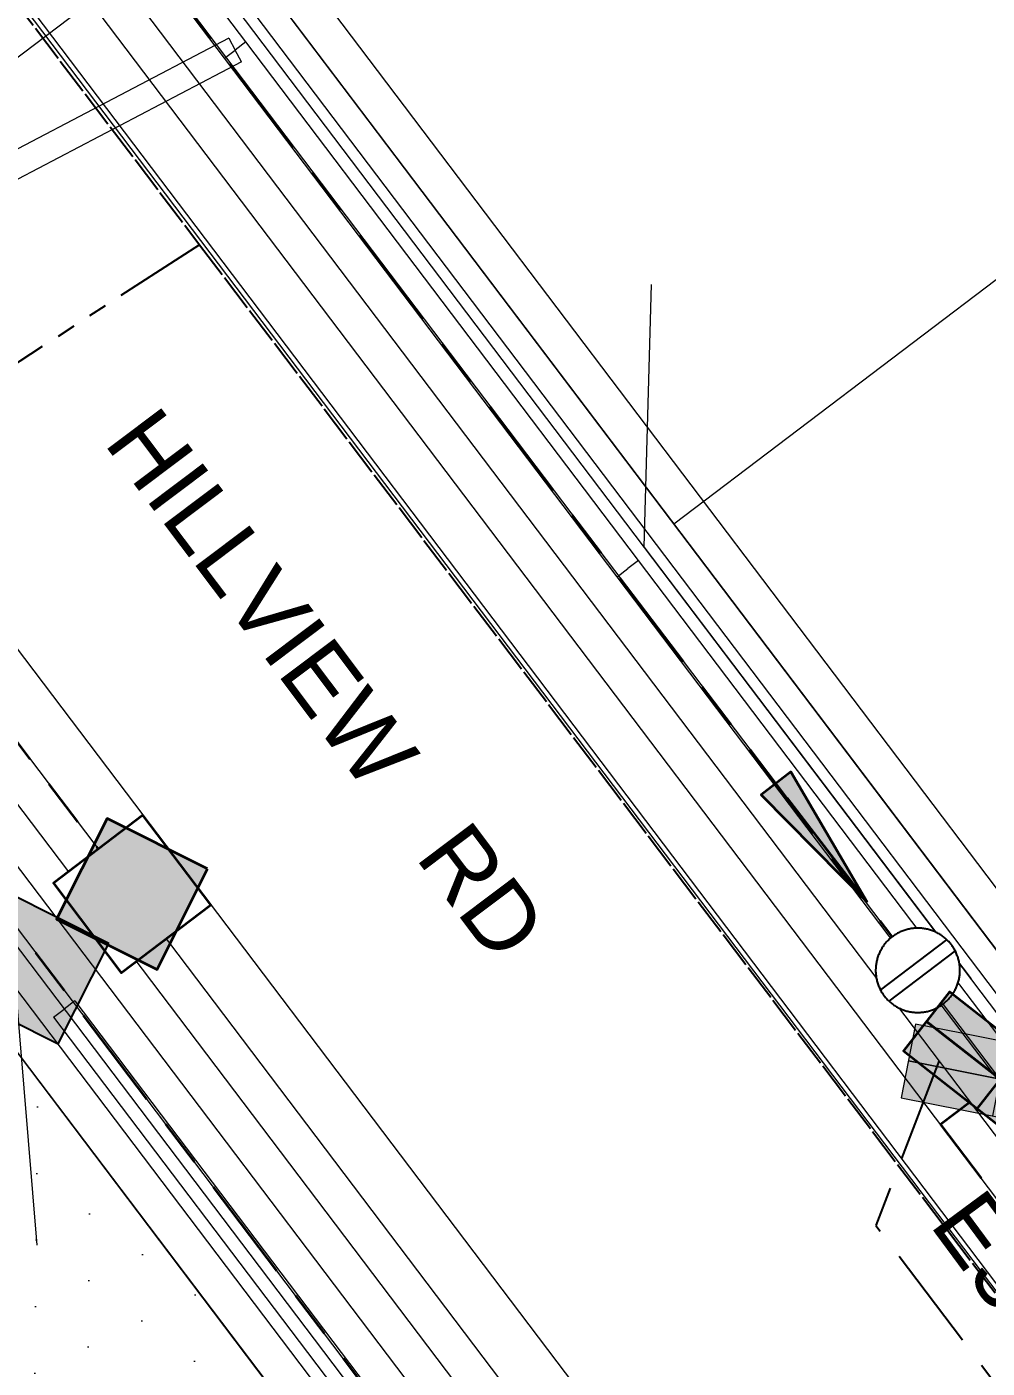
# Model space of a CAD drawing. Header units: metres. Extents: x 0 to 309348, y 0 to 6272736.
# Drawn here: x 308754.47 to 308780.1, y 6271908.88 to 6271944.66 of the extents above; entities that cross this region are included whole.
import ezdxf
from ezdxf import colors
from ezdxf.entities.mleader import LeaderData, LeaderLine
from ezdxf.enums import TextEntityAlignment as Align
from ezdxf.math import Vec2, Vec3

# ---------------------------------------------------------------- set-up
doc = ezdxf.new("R2010")
doc.units = ezdxf.units.M
for name, pattern in [('Cable Exist OH', [1, 1, 0]), ('Cable Exist UG', [8.2, 4, -1.2, 1.8, -1.2]), ('PHANTOMX2', [5, 2.5, -0.5, 0.5, -0.5, 0.5, -0.5])]:
    doc.linetypes.add(name, pattern=pattern)
doc.layers.get('0').update_dxf_attribs({"color": 6})
for name, color, linetype, lineweight in [('_User Miscellaneous1', 30, 'Continuous', 13), ('_User_LV_Exist', 5, 'Continuous', 35), ('_User_SL_Exist', 4, 'Continuous', 35), ('Cadastre Developer_SP_NEW', 92, 'Continuous', 15), ('Cadastre Roads_SP_NEW', 214, 'Continuous', 15), ('Mains_LV_EXT', 163, 'Continuous', 25), ('Mains_SL_EXT', 131, 'Continuous', 25)]:
    doc.layers.add(name, color=color, linetype=linetype, lineweight=lineweight)
doc.layers.add('_User Miscellaneous10', color=252, linetype='Continuous', lineweight=13, plot=False, transparency=0.85)
for name, color, linetype in [('Equip_SP_LV_NEW', 2, 'Continuous'), ('Notes', 7, 'Continuous'), ('Services_SP_MOD', 3, 'PHANTOMX2'), ('Services_SP_NEW_R4', 2, 'Continuous'), ('SupportsUG_SP_LV_SL_EXT', 7, 'Continuous')]:
    doc.layers.add(name, color=color, linetype=linetype)
doc.styles.add('ARIAL', font='arial.ttf', dxfattribs={"height": 2})
doc.styles.add('COLUMN_LABEL', font='arial.ttf', dxfattribs={"height": 2})
doc.styles.add('POLE_LABEL', font='arial.ttf', dxfattribs={"height": 2})
doc.styles.get("Standard").update_dxf_attribs({"font": 'arial.ttf'})

# ---------------------------------------------------------------- blocks, each defined once
blk = doc.blocks.new('*U338')
at = {"layer": 'Equip_SP_LV_NEW', "flags": 9}
for tag, p in [('ACTUAL_STATUS', (0, 0)), ('CONSTRUCTED_VOLTAGE', (0, -0.2)), ('NO_PHASES', (0, -0.4)), ('OPERATING_VOLTAGE', (0, -0.6)), ('ORIENTATION', (0, -0.8)), ('OWNED_BY', (0, -1)), ('STATE', (0, -1.2)), ('SWITCH_TYPE', (0, -1.4)), ('USAGE', (0, -1.6)), ('NOTES', (0, -1.8))]:
    blk.add_attdef(tag, text='', height=0.2, dxfattribs=at).set_placement(p, align=Align.MIDDLE_LEFT)
at = {"layer": 'Equip_SP_LV_NEW', "flags": 1}
blk.add_attdef('Z', (0, 0), '', height=0.2, dxfattribs=at)
blk.add_wipeout([(-1.521, 2.007), (-1.499, 2.024), (-1.478, 2.042), (-1.457, 2.06), (-1.436, 2.078), (-1.416, 2.097), (-1.397, 2.117), (-1.378, 2.137), (-1.359, 2.157), (-1.341, 2.178), (-1.323, 2.199), (-1.306, 2.221), (-1.29, 2.243), (-1.274, 2.266), (-1.259, 2.289), (-1.244, 2.312), (-1.229, 2.336), (-1.216, 2.36), (-1.203, 2.384), (-1.19, 2.408), (-1.178, 2.433), (-1.167, 2.459), (-1.157, 2.484), (-1.147, 2.51), (-1.137, 2.536), (-1.128, 2.562), (-1.12, 2.588), (-1.113, 2.615), (-1.106, 2.642), (-1.1, 2.669), (-1.095, 2.696), (-1.09, 2.723), (-1.086, 2.75), (-1.082, 2.778), (-1.08, 2.805), (-1.078, 2.833), (-1.076, 2.86), (-1.075, 2.888), (-1.075, 2.915), (-1.076, 2.943), (-1.077, 2.971), (-1.079, 2.998), (-1.082, 3.026), (-1.085, 3.053), (-1.089, 3.08), (-1.094, 3.108), (-1.099, 3.135), (-1.105, 3.162), (-1.112, 3.188), (-1.119, 3.215), (-1.127, 3.242), (-1.136, 3.268), (-1.145, 3.294), (-1.155, 3.32), (-1.165, 3.345), (-1.177, 3.37), (-1.188, 3.395), (-1.201, 3.42), (-1.214, 3.444), (-1.227, 3.468), (-1.241, 3.492), (-1.256, 3.516), (-1.271, 3.539), (-1.287, 3.561), (-1.304, 3.583), (-1.321, 3.605), (-1.338, 3.627), (-1.356, 3.647), (-1.375, 3.668), (-1.394, 3.688), (-1.413, 3.708), (-1.433, 3.727), (-1.453, 3.745), (-1.474, 3.763), (-1.496, 3.781), (-1.517, 3.798), (-1.539, 3.814), (-1.562, 3.83), (-1.585, 3.846), (-1.608, 3.861), (-1.632, 3.875), (-1.656, 3.888), (-1.68, 3.901), (-1.705, 3.914), (-1.73, 3.926), (-1.755, 3.937), (-1.78, 3.948), (-1.806, 3.958), (-1.832, 3.967), (-1.858, 3.976), (-1.885, 3.984), (-1.911, 3.991), (-1.938, 3.998), (-1.965, 4.004), (-1.992, 4.01), (-2.019, 4.014), (-2.047, 4.018), (-2.074, 4.022), (-2.102, 4.025), (-2.129, 4.027), (-2.157, 4.028), (-2.184, 4.029), (-2.212, 4.029), (-2.239, 4.028), (-2.267, 4.027), (-2.295, 4.025), (-2.322, 4.022), (-2.349, 4.019), (-2.377, 4.015), (-2.404, 4.01), (-2.431, 4.005), (-2.458, 3.999), (-2.485, 3.992), (-2.511, 3.985), (-2.538, 3.977), (-2.564, 3.968), (-2.59, 3.959), (-2.616, 3.949), (-2.641, 3.939), (-2.667, 3.928), (-2.692, 3.916), (-2.716, 3.904), (-2.741, 3.891), (-2.765, 3.877), (-2.789, 3.863), (-2.812, 3.848), (-2.835, 3.833), (-2.857, 3.817), (-2.88, 3.801), (-2.901, 3.784), (-2.923, 3.766), (-2.944, 3.748), (-2.964, 3.73), (-2.984, 3.711), (-3.004, 3.691), (-3.023, 3.671), (-3.042, 3.651), (-3.06, 3.63), (-3.077, 3.609), (-3.094, 3.587), (-3.111, 3.565), (-3.127, 3.542), (-3.142, 3.519), (-3.157, 3.496), (-3.171, 3.472), (-3.185, 3.448), (-3.198, 3.424), (-3.21, 3.399), (-3.222, 3.374), (-3.233, 3.349), (-3.244, 3.324), (-3.254, 3.298), (-3.263, 3.272), (-3.272, 3.246), (-3.28, 3.219), (-3.288, 3.193), (-3.294, 3.166), (-3.3, 3.139), (-3.306, 3.112), (-3.311, 3.085), (-3.315, 3.058), (-3.318, 3.03), (-3.321, 3.003), (-3.323, 2.975), (-3.324, 2.948), (-3.325, 2.92), (-3.325, 2.892), (-3.325, 2.865), (-3.323, 2.837), (-3.321, 2.81), (-3.319, 2.782), (-3.315, 2.755), (-3.311, 2.727), (-3.307, 2.7), (-3.301, 2.673), (-3.295, 2.646), (-3.289, 2.619), (-3.281, 2.593), (-3.273, 2.566), (-3.265, 2.54), (-3.256, 2.514), (-3.246, 2.488), (-3.235, 2.463), (-3.224, 2.437), (-3.212, 2.413), (-3.2, 2.388), (-3.187, 2.363), (-3.173, 2.339), (-3.159, 2.316), (-3.145, 2.292), (-3.129, 2.269), (-3.113, 2.247), (-3.097, 2.225), (-3.08, 2.203), (-3.063, 2.181), (-3.045, 2.16), (-3.026, 2.14), (-3.007, 2.12), (-2.988, 2.1), (-2.968, 2.081), (-2.947, 2.063), (-2.926, 2.045), (-2.905, 2.027), (-2.883, 2.01), (-2.861, 1.993), (-2.839, 1.978), (-2.816, 1.962), (-2.792, 1.947), (-2.769, 1.933), (-2.745, 1.919), (-2.72, 1.906), (-2.696, 1.894), (-2.671, 1.882), (-2.646, 1.871), (-2.62, 1.86), (-2.594, 1.85), (-2.568, 1.841), (-2.542, 1.832), (-2.516, 1.824), (-2.489, 1.817), (-2.462, 1.81), (-2.435, 1.804), (-2.408, 1.798), (-2.381, 1.794), (-2.354, 1.789), (-2.327, 1.786), (-2.299, 1.783), (-2.272, 1.781), (-2.244, 1.78), (-2.216, 1.779), (-2.189, 1.779), (-2.161, 1.78), (-2.134, 1.781), (-2.106, 1.783), (-2.079, 1.786), (-2.051, 1.789), (-2.024, 1.793), (-1.997, 1.798), (-1.969, 1.803), (-1.943, 1.809), (-1.916, 1.816), (-1.889, 1.823), (-1.863, 1.831), (-1.836, 1.839), (-1.81, 1.849), (-1.785, 1.859), (-1.759, 1.869), (-1.734, 1.88), (-1.709, 1.892), (-1.684, 1.904), (-1.66, 1.917), (-1.636, 1.931), (-1.612, 1.945), (-1.589, 1.96), (-1.566, 1.975), (-1.543, 1.991)]).dxf.layer = 'Equip_SP_LV_NEW'
at = {"layer": 'Equip_SP_LV_NEW'}
for p, q in [((-1.429, 3.723), (-3.198, 2.384)), ((-1.203, 3.424), (-2.972, 2.084))]:
    blk.add_line(p, q, dxfattribs=at)
at = {"layer": 'Equip_SP_LV_NEW', "flags": 128}
blk.add_lwpolyline([(-3.097, 2.225), (-3.08, 2.203), (-3.063, 2.181), (-3.045, 2.16), (-3.026, 2.14), (-3.007, 2.12), (-2.988, 2.1), (-2.968, 2.081), (-2.947, 2.063), (-2.926, 2.045), (-2.905, 2.027), (-2.883, 2.01), (-2.861, 1.993), (-2.839, 1.978), (-2.816, 1.962), (-2.792, 1.947), (-2.769, 1.933), (-2.745, 1.919), (-2.72, 1.906), (-2.696, 1.894), (-2.671, 1.882), (-2.646, 1.871), (-2.62, 1.86), (-2.594, 1.85), (-2.568, 1.841), (-2.542, 1.832), (-2.516, 1.824), (-2.489, 1.817), (-2.462, 1.81), (-2.435, 1.804), (-2.408, 1.798), (-2.381, 1.794), (-2.354, 1.789), (-2.327, 1.786), (-2.299, 1.783), (-2.272, 1.781), (-2.244, 1.78), (-2.216, 1.779), (-2.189, 1.779), (-2.161, 1.78), (-2.134, 1.781), (-2.106, 1.783), (-2.079, 1.786), (-2.051, 1.789), (-2.024, 1.793), (-1.997, 1.798), (-1.969, 1.803), (-1.943, 1.809), (-1.916, 1.816), (-1.889, 1.823), (-1.863, 1.831), (-1.836, 1.839), (-1.81, 1.849), (-1.785, 1.859), (-1.759, 1.869), (-1.734, 1.88), (-1.709, 1.892), (-1.684, 1.904), (-1.66, 1.917), (-1.636, 1.931), (-1.612, 1.945), (-1.589, 1.96), (-1.566, 1.975), (-1.543, 1.991), (-1.521, 2.007), (-1.499, 2.024), (-1.478, 2.042), (-1.457, 2.06), (-1.436, 2.078), (-1.416, 2.097), (-1.397, 2.117), (-1.378, 2.137), (-1.359, 2.157), (-1.341, 2.178), (-1.323, 2.199), (-1.306, 2.221), (-1.29, 2.243), (-1.274, 2.266), (-1.259, 2.289), (-1.244, 2.312), (-1.229, 2.336), (-1.216, 2.36), (-1.203, 2.384), (-1.19, 2.408), (-1.178, 2.433), (-1.167, 2.459), (-1.157, 2.484), (-1.147, 2.51), (-1.137, 2.536), (-1.128, 2.562), (-1.12, 2.588), (-1.113, 2.615), (-1.106, 2.642), (-1.1, 2.669), (-1.095, 2.696), (-1.09, 2.723), (-1.086, 2.75), (-1.082, 2.778), (-1.08, 2.805), (-1.078, 2.833), (-1.076, 2.86), (-1.075, 2.888), (-1.075, 2.915), (-1.076, 2.943), (-1.077, 2.971), (-1.079, 2.998), (-1.082, 3.026), (-1.085, 3.053), (-1.089, 3.08), (-1.094, 3.108), (-1.099, 3.135), (-1.105, 3.162), (-1.112, 3.188), (-1.119, 3.215), (-1.127, 3.242), (-1.136, 3.268), (-1.145, 3.294), (-1.155, 3.32), (-1.165, 3.345), (-1.177, 3.37), (-1.188, 3.395), (-1.201, 3.42), (-1.214, 3.444), (-1.227, 3.468), (-1.241, 3.492), (-1.256, 3.516), (-1.271, 3.539), (-1.287, 3.561), (-1.304, 3.583), (-1.321, 3.605), (-1.338, 3.627), (-1.356, 3.647), (-1.375, 3.668), (-1.394, 3.688), (-1.413, 3.708), (-1.433, 3.727), (-1.453, 3.745), (-1.474, 3.763), (-1.496, 3.781), (-1.517, 3.798), (-1.539, 3.814), (-1.562, 3.83), (-1.585, 3.846), (-1.608, 3.861), (-1.632, 3.875), (-1.656, 3.888), (-1.68, 3.901), (-1.705, 3.914), (-1.73, 3.926), (-1.755, 3.937), (-1.78, 3.948), (-1.806, 3.958), (-1.832, 3.967), (-1.858, 3.976), (-1.885, 3.984), (-1.911, 3.991), (-1.938, 3.998), (-1.965, 4.004), (-1.992, 4.01), (-2.019, 4.014), (-2.047, 4.018), (-2.074, 4.022), (-2.102, 4.025), (-2.129, 4.027), (-2.157, 4.028), (-2.184, 4.029), (-2.212, 4.029), (-2.239, 4.028), (-2.267, 4.027), (-2.295, 4.025), (-2.322, 4.022), (-2.349, 4.019), (-2.377, 4.015), (-2.404, 4.01), (-2.431, 4.005), (-2.458, 3.999), (-2.485, 3.992), (-2.511, 3.985), (-2.538, 3.977), (-2.564, 3.968), (-2.59, 3.959), (-2.616, 3.949), (-2.641, 3.939), (-2.667, 3.928), (-2.692, 3.916), (-2.716, 3.904), (-2.741, 3.891), (-2.765, 3.877), (-2.789, 3.863), (-2.812, 3.848), (-2.835, 3.833), (-2.857, 3.817), (-2.88, 3.801), (-2.901, 3.784), (-2.923, 3.766), (-2.944, 3.748), (-2.964, 3.73), (-2.984, 3.711), (-3.004, 3.691), (-3.023, 3.671), (-3.042, 3.651), (-3.06, 3.63), (-3.077, 3.609), (-3.094, 3.587), (-3.111, 3.565), (-3.127, 3.542), (-3.142, 3.519), (-3.157, 3.496), (-3.171, 3.472), (-3.185, 3.448), (-3.198, 3.424), (-3.21, 3.399), (-3.222, 3.374), (-3.233, 3.349), (-3.244, 3.324), (-3.254, 3.298), (-3.263, 3.272), (-3.272, 3.246), (-3.28, 3.219), (-3.288, 3.193), (-3.294, 3.166), (-3.3, 3.139), (-3.306, 3.112), (-3.311, 3.085), (-3.315, 3.058), (-3.318, 3.03), (-3.321, 3.003), (-3.323, 2.975), (-3.324, 2.948), (-3.325, 2.92), (-3.325, 2.892), (-3.325, 2.865), (-3.323, 2.837), (-3.321, 2.81), (-3.319, 2.782), (-3.315, 2.755), (-3.311, 2.727), (-3.307, 2.7), (-3.301, 2.673), (-3.295, 2.646), (-3.289, 2.619), (-3.281, 2.593), (-3.273, 2.566), (-3.265, 2.54), (-3.256, 2.514), (-3.246, 2.488), (-3.235, 2.463), (-3.224, 2.437), (-3.212, 2.413), (-3.2, 2.388), (-3.187, 2.363), (-3.173, 2.339), (-3.159, 2.316), (-3.145, 2.292), (-3.129, 2.269), (-3.113, 2.247)], close=True, dxfattribs=at)
blk = doc.blocks.new('*U406')
blk.add_hatch(color=256).paths.add_polyline_path([(2.69, -0.112), (2.026, 1.774), (-2.69, 0.112), (-2.026, -1.774)])
for p, q in [((2.358, 0.831), (-2.358, -0.831)), ((0.332, -0.943), (-0.332, 0.943))]:
    blk.add_line(p, q)
at = {"ltscale": 10}
blk.add_line((-2.358, -0.831), (2.358, 0.831), dxfattribs=at)
blk.add_lwpolyline([(2.026, 1.774), (0.847, 1.359), (-1.511, 0.528), (-2.69, 0.112), (-2.026, -1.774), (2.69, -0.112)], close=True)
for tag, p, flags in [('STREETNAME', (0, 1.8), 9), ('SUBURB', (0, 2), 1), ('PARENT', (0, 1.6), 9), ('LOCATION', (0, 1.2), 9), ('NOTES', (0, 1.4), 9), ('LEGEND', (0, 1), 9), ('USAGE', (0, 0.8), 9), ('SUPPORT_TYPE', (0, 0.6), 9), ('STATE', (0, 0.4), 9), ('OWNED_BY', (0, 0.2), 9)]:
    blk.add_attdef(tag, p, '', height=0.2, rotation=180, dxfattribs=dict(flags=flags))
at = {"width": 0.9, "flags": 8}
blk.add_attdef('ASSET_NUM', text='', height=2, rotation=270, dxfattribs=at).set_placement((2, -4), align=Align.MIDDLE_LEFT)
blk = doc.blocks.new('*U401')
blk.add_hatch(color=256).paths.add_polyline_path([(2.351, -1.313), (2.608, 0.671), (-2.351, 1.313), (-2.608, -0.671)])
for p, q in [((-0.128, -0.992), (0.128, 0.992)), ((2.479, -0.321), (-2.479, 0.321))]:
    blk.add_line(p, q)
at = {"ltscale": 10}
blk.add_line((-2.479, 0.321), (2.479, -0.321), dxfattribs=at)
blk.add_lwpolyline([(2.608, 0.671), (1.368, 0.831), (-1.111, 1.152), (-2.351, 1.313), (-2.608, -0.671), (2.351, -1.313)], close=True)
for tag, p, flags in [('STREETNAME', (0, 1.8), 9), ('SUBURB', (0, 2), 1), ('PARENT', (0, 1.6), 9), ('LOCATION', (0, 1.2), 9), ('NOTES', (0, 1.4), 9), ('LEGEND', (0, 1), 9), ('USAGE', (0, 0.8), 9), ('SUPPORT_TYPE', (0, 0.6), 9), ('STATE', (0, 0.4), 9), ('OWNED_BY', (0, 0.2), 9)]:
    blk.add_attdef(tag, p, '', height=0.2, rotation=180, dxfattribs=dict(flags=flags))
at = {"width": 0.9, "flags": 8}
blk.add_attdef('ASSET_NUM', text='', height=2, rotation=270, dxfattribs=at).set_placement((2, -4), align=Align.MIDDLE_LEFT)
blk = doc.blocks.new('*U345')
h = blk.add_hatch(color=256)
h.dxf.hatch_style = 1
h.paths.add_polyline_path([(-3.741, 1.416), (-0.177, -0.468), (0.177, 0.468)])
blk.add_line((-0.468, 0.177), (-3.741, 1.416))
at = {"flags": 128}
blk.add_lwpolyline([(-3.741, 1.416), (-0.177, -0.468), (0.177, 0.468)], close=True, dxfattribs=at)
blk.add_circle((0, 0), 0.0001)
blk = doc.blocks.new('*U279')
at = {"width": 0.9, "flags": 8}
blk.add_attdef('ASSET_NUM', text='', height=2, dxfattribs=at).set_placement((4, 2), align=Align.MIDDLE_LEFT)
at = {"flags": 1}
blk.add_attdef('Z', (-2.351, -1.813), '', height=0.2, rotation=270, dxfattribs=at)
at = {"flags": 9}
for tag, p in [('NOTES', (-2, -1.813)), ('SUBURB', (-1.8, -1.813)), ('STREETNAME', (-1.6, -1.813)), ('LOCATION', (-1.4, -1.813)), ('LEGEND', (-1.2, -1.813)), ('USAGE', (-1, -1.813)), ('STATE', (-0.8, -1.813)), ('OWNED_BY', (-0.6, -1.813)), ('COLUMN_TYPE', (-0.4, -1.813)), ('STREET_CODE', (-0.2, -1.813)), ('STRUCTURE_PLANT_NUMBER', (0.031, -1.813))]:
    blk.add_attdef(tag, text='', height=0.2, rotation=270, dxfattribs=at).set_placement(p, align=Align.MIDDLE_LEFT)
at = {"ltscale": 10}
blk.add_wipeout([(-1.5, -1.5), (-1.5, 1.5), (1.5, 1.5), (1.5, -1.5)], dxfattribs=at)
blk.add_lwpolyline([(-1.5, 1.5), (-1.5, -1.5), (1.5, -1.5), (1.5, 1.5)], close=True)
blk = doc.blocks.new('_DotBlank')
at = {"color": 0, "linetype": 'ByBlock', "lineweight": -2}
blk.add_line((-0.5, 0), (-1, 0), dxfattribs=at)
blk.add_circle((0, 0), 0.5, dxfattribs=at)
blk = doc.blocks.new('*U367')
blk.add_hatch(color=256).paths.add_polyline_path([(0.668, -2.013), (2.013, 0.668), (-0.668, 2.013), (-2.013, -0.668)])
blk.add_lwpolyline([(2.013, 0.668), (-0.668, 2.013), (-2.013, -0.668), (0.668, -2.013)], close=True)
at = {"flags": 1}
blk.add_attdef('Z', (-1.813, 2.351), '', height=0.2, rotation=180, dxfattribs=at)
at = {"flags": 9}
for tag, p in [('SUBURB', (-1.813, 1.8)), ('NOTES', (-1.813, 2)), ('STREETNAME', (-1.813, 1.6)), ('LOCATION', (-1.813, 1.4)), ('LEGEND', (-1.813, 1.2)), ('USAGE', (-1.813, 1)), ('OWNED_BY', (-1.813, 0.6)), ('STATE', (-1.813, 0.8)), ('COLUMN_TYPE', (-1.813, 0.4))]:
    blk.add_attdef(tag, text='', height=0.2, rotation=180, dxfattribs=at).set_placement(p, align=Align.MIDDLE_LEFT)
for tag, style, p in [('STRUCTURE_PLANT_NUMBER', 'POLE_LABEL', (-1.813, -0.031)), ('STREET_CODE', 'COLUMN_LABEL', (-1.813, 0.2))]:
    blk.add_attdef(tag, text='', height=0.2, rotation=180, dxfattribs=dict(at, style=style)).set_placement(p, align=Align.MIDDLE_LEFT)
at = {"style": 'COLUMN_LABEL', "width": 0.9, "flags": 8}
blk.add_attdef('ASSET_NUM', text='', height=2, rotation=270, dxfattribs=at).set_placement((2, -4), align=Align.MIDDLE_LEFT)

msp = doc.modelspace()

# ---------------------------------------------------------------- linework, layer by layer
at = {"layer": '_User Miscellaneous1', "ltscale": 0.75}
for p, q in [((308760.31842, 6271944.25854), (308755.06399, 6271951.19669)), ((308759.74444, 6271943.82385), (308754.49001, 6271950.76201)), ((308760.31842, 6271944.25854), (308760.03143, 6271944.04119)), ((308770.79433, 6271930.42572), (308760.31842, 6271944.25854)), ((308759.74444, 6271943.82385), (308760.03143, 6271944.04119)), ((308770.22035, 6271929.99103), (308759.74444, 6271943.82385)), ((308770.22035, 6271929.99103), (308770.50734, 6271930.20838)), ((308770.79433, 6271930.42572), (308770.50734, 6271930.20838)), ((308779.02692, 6271919.55507), (308770.79433, 6271930.42572)), ((308778.45295, 6271919.12039), (308770.22035, 6271929.99103)), ((308779.02692, 6271919.55507), (308778.73994, 6271919.33773)), ((308790.24058, 6271904.7481), (308779.02692, 6271919.55507)), ((308778.45295, 6271919.12039), (308778.73994, 6271919.33773)), ((308789.66661, 6271904.31342), (308778.45295, 6271919.12039))]:
    msp.add_line(p, q, dxfattribs=at)
at = {"layer": '_User Miscellaneous1', "ltscale": 0.7}
for p, q in [((308759.86439, 6271944.3601), (308743.39582, 6271935.73419)), ((308759.86439, 6271944.3601), (308760.03143, 6271944.04119)), ((308760.19846, 6271943.72229), (308760.03143, 6271944.04119)), ((308760.19846, 6271943.72229), (308743.72989, 6271935.09638))]:
    msp.add_line(p, q, dxfattribs=at)
at = {"layer": '_User Miscellaneous1'}
for p, q in [((308755.17856, 6271918.24046), (308755.46539, 6271918.45802)), ((308755.75221, 6271918.67559), (308755.46539, 6271918.45802)), ((308755.75221, 6271918.67559), (308778.86091, 6271888.21055)), ((308755.17856, 6271918.24046), (308778.28727, 6271887.77543))]:
    msp.add_line(p, q, dxfattribs=at)
at = {"layer": '_User Miscellaneous10', "flags": 128}
for points in [[(308895.88063, 6271960.99956), (308825.77119, 6272004.43167), (308808.87835, 6271991.60515), (308864.301, 6271957.27136), (308865.4054, 6271952.57093), (308857.59605, 6271939.96486, -0.0922598), (308847.98774, 6271929.41292), (308834.31971, 6271919.0618), (308814.45108, 6271904.01483), (308804.00517, 6271896.1039), (308799.22213, 6271896.76441), (308757.14513, 6271952.32458), (308738.42289, 6271938.14581), (308776.74683, 6271887.54133), (308790.73664, 6271870.4526), (308831.21534, 6271815.43744), (308888.93266, 6271807.59402)], [(308895.354, 6271960.14946), (308825.82868, 6272003.21972), (308810.64218, 6271991.68881), (308865.17975, 6271957.90332), (308866.47363, 6271952.39643), (308858.44615, 6271939.43823, -0.0922598), (308848.59147, 6271928.61573), (308834.92344, 6271918.26462), (308815.05481, 6271903.21764), (308804.27869, 6271895.05664), (308798.67502, 6271895.83047), (308756.95167, 6271950.92366), (308739.82381, 6271937.95235), (308777.5326, 6271888.16015), (308791.52679, 6271871.06606), (308831.76976, 6271816.37129), (308889.06731, 6271808.58491)], [(308894.82738, 6271959.29936), (308825.88616, 6272002.00777), (308812.40602, 6271991.77247), (308866.0585, 6271958.53528), (308867.54186, 6271952.22192), (308859.29625, 6271938.9116, -0.0922598), (308849.1952, 6271927.81854), (308835.52717, 6271917.46743), (308815.65854, 6271902.42045), (308804.55221, 6271894.00937), (308798.1279, 6271894.89654), (308756.75821, 6271949.52275), (308741.22473, 6271937.75889), (308778.31836, 6271888.77896), (308792.31694, 6271871.67952), (308832.32417, 6271817.30514), (308889.20197, 6271809.5758)], [(308894.30075, 6271958.44927), (308825.94364, 6272000.79583), (308814.16985, 6271991.85613), (308866.93724, 6271959.16724), (308868.61009, 6271952.04742), (308860.14634, 6271938.38498, -0.0922598), (308849.79893, 6271927.02135), (308836.1309, 6271916.67024), (308816.26227, 6271901.62326), (308804.82574, 6271892.96211), (308797.58078, 6271893.9626), (308756.56475, 6271948.12183), (308742.62565, 6271937.56543), (308779.10412, 6271889.39778), (308793.10709, 6271872.29297), (308832.87858, 6271818.23899), (308889.33663, 6271810.5667)], [(308893.77412, 6271957.59917), (308826.00113, 6271999.58388), (308815.93368, 6271991.93979), (308867.81599, 6271959.7992), (308869.67833, 6271951.87291), (308860.99644, 6271937.85835, -0.0922598), (308850.40266, 6271926.22416), (308836.73463, 6271915.87305), (308816.866, 6271900.82607), (308805.09926, 6271891.91485), (308797.03367, 6271893.02867), (308756.37129, 6271946.72091), (308744.02656, 6271937.37197), (308779.88989, 6271890.0166), (308793.89724, 6271872.90643), (308833.433, 6271819.17284), (308889.47128, 6271811.55759)], [(308893.2475, 6271956.74907), (308826.05861, 6271998.37193), (308817.69751, 6271992.02345), (308868.69474, 6271960.43117), (308870.74656, 6271951.69841), (308861.84654, 6271937.33172, -0.0922598), (308851.00639, 6271925.42697), (308837.33836, 6271915.07586), (308817.46973, 6271900.02888), (308805.37278, 6271890.86759), (308796.48655, 6271892.09473), (308756.17783, 6271945.31999), (308745.42748, 6271937.17851), (308780.67565, 6271890.63541), (308794.68739, 6271873.51989), (308833.98741, 6271820.10669), (308889.60594, 6271812.54848)]]:
    msp.add_lwpolyline(points, format="xyb", dxfattribs=at)
at = {"layer": '_User Miscellaneous10', "color": 4, "flags": 128}
msp.add_lwpolyline([(308894.98536, 6271959.55439), (308825.86892, 6272002.37136), (308811.87687, 6271991.74737), (308865.79487, 6271958.34569), (308867.22139, 6271952.27427), (308859.04122, 6271939.06959, -0.0922598), (308849.01408, 6271928.0577), (308835.34605, 6271917.70658), (308815.47742, 6271902.65961), (308804.47016, 6271894.32355), (308798.29203, 6271895.17672), (308756.81625, 6271949.94302), (308740.80445, 6271937.81693), (308778.08263, 6271888.59332), (308792.0799, 6271871.49548), (308832.15785, 6271817.02498), (308889.16157, 6271809.27854)], format="xyb", dxfattribs=at)
at = {"layer": '_User Miscellaneous10', "flags": 128}
msp.add_lwpolyline([(308779.674, 6271919.26382), (308770.94216, 6271930.79369), (308771.14318, 6271937.7908)], dxfattribs=at)
at = {"layer": '_User Miscellaneous10', "color": 6, "flags": 128}
msp.add_lwpolyline([(308748.19975, 6271926.98657), (308754.15855, 6271919.1411), (308754.7411, 6271912.16538)], dxfattribs=at)
at = {"layer": '_User_LV_Exist', "linetype": 'Cable Exist UG', "ltscale": 0.7, "flags": 128}
for points in [[(308778.93515, 6271918.58305), (308756.53432, 6271948.09459), (308754.7205, 6271950.48416), (308754.7205, 6271950.48416)], [(308779.64816, 6271915.98732), (308778.84995, 6271915.38282), (308796.48655, 6271892.09473), (308805.37278, 6271890.86759), (308813.15721, 6271881.9609), (308812.15672, 6271874.71595), (308820.0266, 6271864.32424)]]:
    msp.add_lwpolyline(points, dxfattribs=at)
at = {"layer": 'Cadastre Developer_SP_NEW', "ltscale": 15, "transparency": 33554687}
for p, q in [((308771.73218, 6271931.40687), (308802.02233, 6271954.34281)), ((308756.35217, 6271951.71527), (308798.67502, 6271895.83047))]:
    msp.add_line(p, q, dxfattribs=at)
at = {"layer": 'Cadastre Developer_SP_NEW'}
msp.add_line((308740.31642, 6271935.64549), (308776.74683, 6271887.54133), dxfattribs=at)
at = {"layer": 'Cadastre Roads_SP_NEW', "color": 4, "linetype": 'Continuous', "ltscale": 2, "transparency": 33554495}
msp.add_line((308795.7998, 6271890.51699), (308668.23644, 6272058.95679), dxfattribs=at)
at = {"layer": 'Mains_LV_EXT', "linetype": 'Cable Exist OH'}
for points in [[(308723.43897, 6271985.80202), (308759.08198, 6271938.847)], [(308759.08198, 6271938.847), (308805.191, 6271878.108)]]:
    msp.add_lwpolyline(points, dxfattribs=at)
at = {"layer": 'Mains_SL_EXT', "linetype": 'Cable Exist OH'}
msp.add_lwpolyline([(308759.08198, 6271938.847), (308805.191, 6271878.108), (308840.57701, 6271831.51299)], dxfattribs=at)
at = {"layer": 'Services_SP_MOD'}
msp.add_lwpolyline([(308759.08194, 6271938.84705), (308721.14202, 6271914.31603), (308723.80176, 6271904.43314)], dxfattribs=at)
at = {"layer": 'Services_SP_NEW_R4', "color": 4, "linetype": 'Cable Exist UG', "ltscale": 0.7, "flags": 128}
msp.add_lwpolyline([(308778.81574, 6271917.08436), (308777.12818, 6271912.68719), (308783.9173, 6271903.72256)], dxfattribs=at)

# ---------------------------------------------------------------- block references
at = {"layer": '_User_LV_Exist', "ltscale": 0.75, "rotation": 148.2221888891156}
msp.add_blockref('*U345', (308774.45805, 6271924.48132), dxfattribs=at)

# ---------------------------------------------------------------- texts
at = {"layer": '_User_LV_Exist', "ltscale": 20, "style": 'ARIAL'}
msp.add_text('HILLVIEW   RD', height=1.8, rotation=306.951389, dxfattribs=at).set_placement((308761.74506, 6271926.59026), align=Align.CENTER)
at = {"layer": 'Mains_LV_EXT'}
msp.add_text('E32', height=1.8, rotation=306.475765, dxfattribs=at).set_placement((308778.53098, 6271912.71903))

# ---------------------------------------------------------------- next in the draw order: block references
at = {"layer": '_User_LV_Exist', "ltscale": 0.7}
msp.add_blockref('*U338', (308780.44447, 6271916.59008), dxfattribs=at)

# ---------------------------------------------------------------- next in the draw order: linework, layer by layer
at = {"layer": '_User_LV_Exist', "linetype": 'Cable Exist UG', "ltscale": 0.7, "flags": 128}
msp.add_lwpolyline([(308768.92919, 6271876.83868), (308777.34837, 6271881.1704), (308778.70532, 6271887.13421), (308778.89377, 6271888.0761), (308748.95163, 6271927.55598)], dxfattribs=at)
at = {"layer": 'Cadastre Roads_SP_NEW'}
msp.add_line((308658.09563, 6272054.9795), (308780.78118, 6271892.98063), dxfattribs=at)
msp.add_lwpolyline([(308567.03935, 6272192.77159), (308656.82223, 6272074.21871), (308825.40199, 6271851.61927)], dxfattribs=at)

# ---------------------------------------------------------------- next in the draw order: block references
at = {"layer": '_User Miscellaneous1', "ltscale": 0.75}
ref = msp.add_blockref('*U406', (308780.4455, 6271916.59085), dxfattribs=dict(at, rotation=329.3822980103706))
ref.add_attrib('ASSET_NUM', 'S134814', dxfattribs={"layer": '0', "height": 2, "rotation": 37.133289, "width": 0.9}).set_placement((308782.33075, 6271919.89911), align=Align.MIDDLE_LEFT)
at = {"layer": '_User_LV_Exist', "ltscale": 0.75}
ref = msp.add_blockref('*U401', (308780.4455, 6271916.59085), dxfattribs=dict(at, rotation=329.3822980103706))
ref.add_attrib('ASSET_NUM', 'S134814', dxfattribs={"layer": '0', "height": 2, "width": 0.9}).set_placement((308782.33075, 6271919.89911), align=Align.MIDDLE_LEFT)

# ---------------------------------------------------------------- next in the draw order: block references
at = {"layer": '_User_SL_Exist', "rotation": 307.1374587106175}
msp.add_blockref('*U279', (308757.27937, 6271921.5288), dxfattribs=at)

# ---------------------------------------------------------------- next in the draw order: linework, layer by layer
at = {"layer": '_User_LV_Exist', "color": 4, "linetype": 'Cable Exist UG', "ltscale": 0.7, "flags": 128}
msp.add_lwpolyline([(308748.23827, 6271930.1543), (308751.28707, 6271929.44128), (308756.37377, 6271922.72458)], dxfattribs=at)

# ---------------------------------------------------------------- next in the draw order: leaders
at = {"layer": 'Notes'}
ml = msp.add_multileader_mtext('Standard', dxfattribs=at)
ml.set_content('{\\C7;STAGE 5 CONSTRUCTED UNDER URS15926}', color=256, style='ARIAL')
ml.set_leader_properties()
ml.set_arrow_properties(name='DOTBLANK')
ml.build(insert=Vec2(0, 0))
ml.multileader.update_dxf_attribs({"leader_type": 2, "has_text_frame": 1, "dogleg_length": 1, "arrow_head_size": 1.38378, "scale": 0.553511})
ctx = ml.context
ctx.base_point, ctx.scale, ctx.char_height, ctx.arrow_head_size, ctx.landing_gap_size, ctx.plane_origin = Vec3(308871.47433, 6272002.29456), 0.553511, 1.1070212, 1.38378, 0.55351, Vec3(310238.84684, 6271939.34729)
ctx.text_align_type = 1
notes = []
notes.append((ctx, [(0, (0, 0, 0), (0, 0), (1, 0), 1, [])]))
ctx.mtext.insert, ctx.mtext.width, ctx.mtext.alignment, ctx.mtext.flow_direction = Vec3(308878.01357, 6272002.80122), 13.0175729, 2, 5
ctx.mtext.has_bg_fill, ctx.mtext.bg_color, ctx.mtext.bg_scale_factor, ctx.mtext.bg_transparency, ctx.mtext.use_window_bg_color = 1, -1073741824, 2, 0, 1
for ctx, leaders in notes:
    for number, flags, end, landing, length, lines in leaders:
        leader = LeaderData()
        leader.index, (leader.has_last_leader_line, leader.has_dogleg_vector, leader.attachment_direction) = number, flags
        leader.last_leader_point, leader.dogleg_vector, leader.dogleg_length = Vec3(end), Vec3(landing), length
        for number, points, colour, breaks in lines:
            line = LeaderLine()
            line.index, line.vertices, line.color, line.breaks = number, Vec3.list(points), colors.encode_raw_color(colour), breaks
            leader.lines.append(line)
        ctx.leaders.append(leader)

# ---------------------------------------------------------------- next in the draw order: leaders
ml = msp.add_multileader_mtext('Standard', dxfattribs=at)
ml.set_content('{\\C7;CONSTRUCTED UNDER STAGE 7 - URS15927}', color=256, style='ARIAL')
ml.set_leader_properties()
ml.set_arrow_properties(name='DOTBLANK')
ml.build(insert=Vec2(0, 0))
ml.multileader.update_dxf_attribs({"leader_type": 2, "has_text_frame": 1, "dogleg_length": 1, "arrow_head_size": 1.38378, "scale": 0.553511})
ctx = ml.context
ctx.base_point, ctx.scale, ctx.char_height, ctx.arrow_head_size, ctx.landing_gap_size, ctx.plane_origin, ctx.plane_x_axis, ctx.plane_y_axis = Vec3(308747.1531, 6271983.61735), 0.553511, 1.8, 1.38378, 0.55351, Vec3(309789.05918, 6272791.32616), Vec3(0.79718908, 0.60372972), Vec3(-0.60372972, 0.79718908)
ctx.text_align_type = 1
notes = []
notes.append((ctx, [(0, (0, 0, 0), (0, 0), (1, 0), 1, [])]))
ctx.mtext.insert, ctx.mtext.text_direction, ctx.mtext.rotation, ctx.mtext.width, ctx.mtext.alignment, ctx.mtext.flow_direction = Vec3(308757.44483, 6271992.11768), Vec3(0.79718908, 0.60372972), 0.64817146, 30.6909229, 2, 5
ctx.mtext.has_bg_fill, ctx.mtext.bg_color, ctx.mtext.bg_scale_factor, ctx.mtext.bg_transparency, ctx.mtext.use_window_bg_color = 1, -1073741824, 2, 0, 1
for ctx, leaders in notes:
    for number, flags, end, landing, length, lines in leaders:
        leader = LeaderData()
        leader.index, (leader.has_last_leader_line, leader.has_dogleg_vector, leader.attachment_direction) = number, flags
        leader.last_leader_point, leader.dogleg_vector, leader.dogleg_length = Vec3(end), Vec3(landing), length
        for number, points, colour, breaks in lines:
            line = LeaderLine()
            line.index, line.vertices, line.color, line.breaks = number, Vec3.list(points), colors.encode_raw_color(colour), breaks
            leader.lines.append(line)
        ctx.leaders.append(leader)

# ---------------------------------------------------------------- next in the draw order: leaders
ml = msp.add_multileader_mtext('Standard', dxfattribs=at)
ml.set_content('{\\C7;CONSTRUCTED UNDER STAGE 4/5 - URS15924}', color=256, style='ARIAL')
ml.set_leader_properties()
ml.set_arrow_properties(name='DOTBLANK')
ml.build(insert=Vec2(0, 0))
ml.multileader.update_dxf_attribs({"leader_type": 2, "has_text_frame": 1, "dogleg_length": 1, "arrow_head_size": 1.38378, "scale": 0.553511})
ctx = ml.context
ctx.base_point, ctx.scale, ctx.char_height, ctx.arrow_head_size, ctx.landing_gap_size, ctx.plane_origin, ctx.plane_x_axis, ctx.plane_y_axis = Vec3(308798.03393, 6271932.36054), 0.553511, 1.8, 1.38378, 0.55351, Vec3(309862.36595, 6272735.73083), Vec3(0.79718908, 0.60372972), Vec3(-0.60372972, 0.79718908)
ctx.text_align_type = 1
notes = []
notes.append((ctx, [(0, (0, 0, 0), (0, 0), (1, 0), 1, [])]))
ctx.mtext.insert, ctx.mtext.text_direction, ctx.mtext.rotation, ctx.mtext.width, ctx.mtext.alignment, ctx.mtext.flow_direction = Vec3(308808.83975, 6271941.25021), Vec3(0.79718908, 0.60372972), 0.64817146, 29.1181153, 2, 5
ctx.mtext.has_bg_fill, ctx.mtext.bg_color, ctx.mtext.bg_scale_factor, ctx.mtext.bg_transparency, ctx.mtext.use_window_bg_color = 1, -1073741824, 2, 0, 1
for ctx, leaders in notes:
    for number, flags, end, landing, length, lines in leaders:
        leader = LeaderData()
        leader.index, (leader.has_last_leader_line, leader.has_dogleg_vector, leader.attachment_direction) = number, flags
        leader.last_leader_point, leader.dogleg_vector, leader.dogleg_length = Vec3(end), Vec3(landing), length
        for number, points, colour, breaks in lines:
            line = LeaderLine()
            line.index, line.vertices, line.color, line.breaks = number, Vec3.list(points), colors.encode_raw_color(colour), breaks
            leader.lines.append(line)
        ctx.leaders.append(leader)

# ---------------------------------------------------------------- next in the draw order: hatches: boundary and pattern name
at = {"layer": '_User Miscellaneous1', "ltscale": 0.7, "transparency": 33554505}
h = msp.add_hatch(dxfattribs=at)
h.set_pattern_fill('DOTS', color=21, angle=206)
h.paths.add_polyline_path([(308745.75154, 6271928.46875), (308776.74683, 6271887.54133), (308775.60492, 6271882.52257), (308728.55771, 6271858.31654), (308722.58597, 6271859.6753), (308709.6061, 6271876.81511), (308683.34385, 6271911.49283), (308707.24052, 6271929.59156), (308721.81756, 6271910.34321)])

# ---------------------------------------------------------------- next in the draw order: linework, layer by layer
at = {"layer": '_User Miscellaneous1', "color": 6, "ltscale": 0.7, "transparency": 33554457, "flags": 128}
msp.add_lwpolyline([(308745.75154, 6271928.46875), (308776.74683, 6271887.54133), (308775.60492, 6271882.52257), (308728.55771, 6271858.31654), (308722.58597, 6271859.6753), (308709.6061, 6271876.81511), (308683.34385, 6271911.49283), (308707.24052, 6271929.59156), (308721.81756, 6271910.34321), (308745.75154, 6271928.46875)], dxfattribs=at)

# ---------------------------------------------------------------- next in the draw order: block references
at = {"layer": '_User_LV_Exist'}
msp.add_blockref('*U367', (308757.27937, 6271921.5288), dxfattribs=at)
at = {"layer": 'SupportsUG_SP_LV_SL_EXT'}
ref = msp.add_blockref('*U367', (308754.64217, 6271919.54506), dxfattribs=at)
ref.add_attrib('ASSET_NUM', '914322', dxfattribs={"layer": '0', "height": 2.5, "rotation": 37, "style": 'COLUMN_LABEL'}).set_placement((308742.51716, 6271912.86946), align=Align.MIDDLE_LEFT)

doc.saveas('drawing.dxf')
